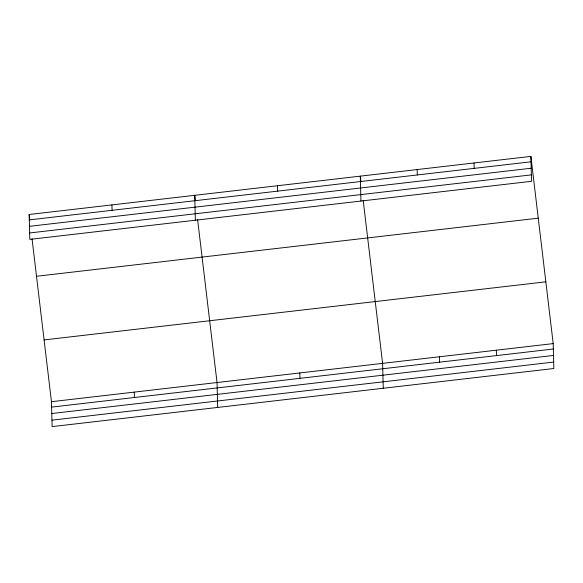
<?xml version="1.0" encoding="UTF-8"?>
<svg xmlns="http://www.w3.org/2000/svg" width="583" height="583" viewBox="0 0 583 583"><rect width="100%" height="100%" fill="white"/><g stroke="black" fill="none" stroke-linecap="round" stroke-linejoin="round"><path stroke-width="0.87" d="M530.887 156.39L531.536 181.298L29.799 239.394L29.15 214.493L530.887 156.39L553.201 343.606L553.85 368.507L52.113 426.61L51.464 401.702L32.029 238.666M29.288 219.893L531.026 161.79M29.463 226.328L531.193 168.232M29.631 232.96L531.368 174.864M36.51 276.269L538.247 218.173M44.097 339.918L545.834 281.822M51.464 401.702L553.201 343.606M51.603 407.102L553.34 349.006M51.77 413.536L553.507 355.441M51.945 420.168L553.682 362.072M360.935 181.517L360.294 176.146L360.95 201.055M363.18 200.319L382.608 363.355L383.257 388.263M195.363 200.69L194.722 195.32L195.378 220.221M197.601 219.492L217.036 382.528L217.685 407.437M29.15 214.493L29.791 219.864M496.337 350.186L496.476 355.586M474.023 162.978L474.161 168.378M439.473 356.774L439.611 362.174M417.158 169.558L417.297 174.958M299.822 372.945L299.961 378.345M277.508 185.729L277.654 191.129M134.25 392.111L134.389 397.519M111.936 204.903L112.074 210.303"/></g></svg>
